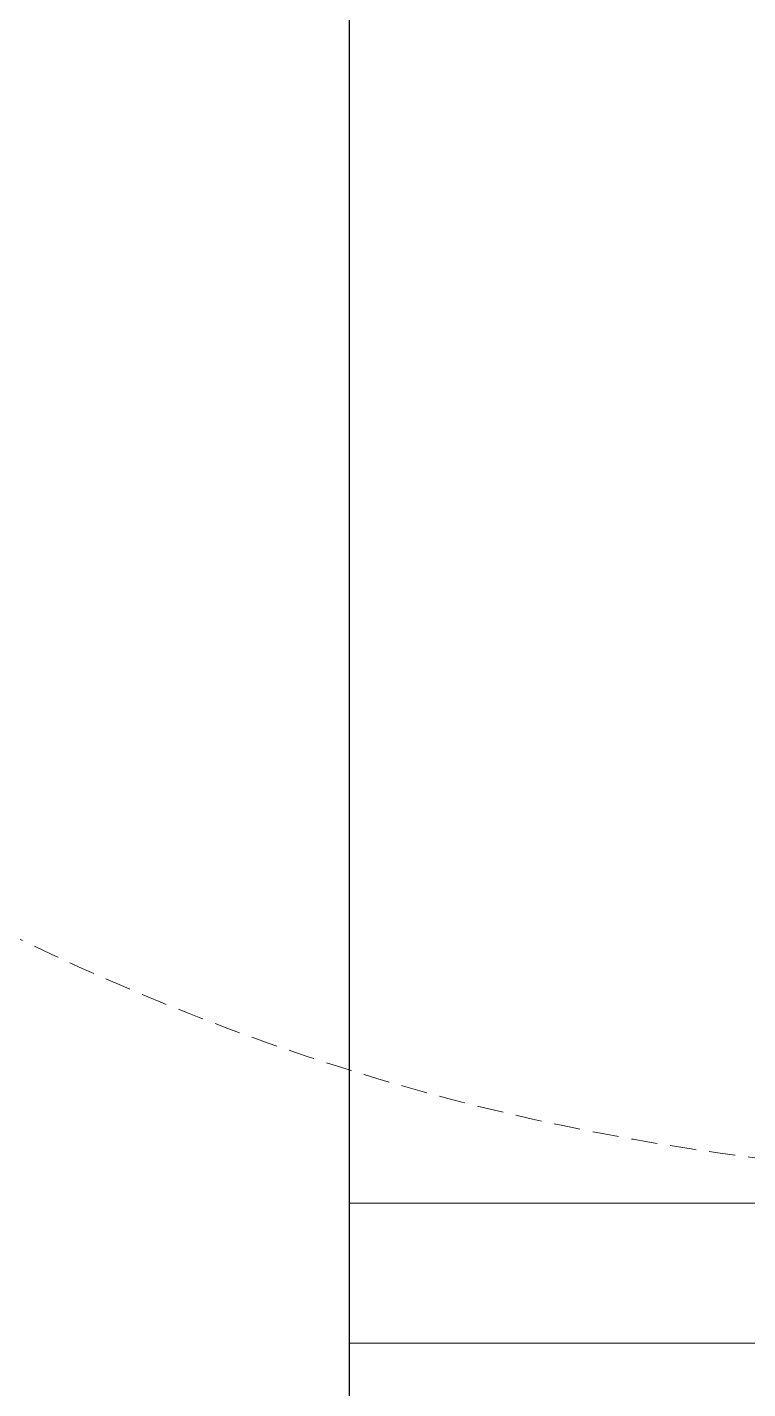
# Model space of a CAD drawing. Header units: millimetres. Extents: x 0 to 145404, y 0 to 194550.
# Drawn here: x 92360.2 to 92617.8, y 112969.8 to 113456.2 of the extents above; entities that cross this region are included whole.
import ezdxf

# ---------------------------------------------------------------- set-up
doc = ezdxf.new("R2010")
doc.units = ezdxf.units.MM
doc.linetypes.add('HIDDEN2', pattern=[0.1875, 0.125, -0.0625])
for name, color, linetype, lineweight in [('АР - детали окон', 152, 'Continuous', 0), ('АР - Наружная стена', 144, 'Continuous', 30), ('АР - Окна', 150, 'Continuous', 9), ('АР - окна - открывание', 251, 'Continuous', 5), ('АР - панель 400', 151, 'Continuous', 30)]:
    doc.layers.add(name, color=color, linetype=linetype, lineweight=lineweight)

# ---------------------------------------------------------------- blocks, each defined once
blk = doc.blocks.new('блок балконный дверной с проходом 750мм')
at = {"layer": 'АР - детали окон', "color": 251}
blk.add_lwpolyline([(-950, 80), (-900, 80), (-900, 150), (-50, 150), (-50, 80), (0, 80), (0, -250), (-950, -250)], close=True, dxfattribs=at)
at = {"layer": 'АР - окна - открывание', "color": 252, "linetype": 'HIDDEN2', "lineweight": 0, "ltscale": 75}
blk.add_arc((-50.51, 0), 839.78, 180, 270, dxfattribs=at)
blk = doc.blocks.new('*U144')
at = {"layer": 'АР - детали окон', "color": 251}
blk.add_lwpolyline([(950, 330), (0, 330), (0, 0), (50, 0), (50, -70), (900, -70), (900, 0), (950, 0), (950, 240)], close=True, dxfattribs=at)
blk = doc.blocks.new('Квартира 1С 3800 тип 4-1')
at = {"layer": 'АР - Наружная стена'}
blk.add_lwpolyline([(-7150, 4000), (-7150, 0), (-6750, 0), (-6750, 4000)], close=True, dxfattribs=at)
at = {"layer": 'АР - Окна', "rotation": 90}
blk.add_blockref('блок балконный дверной с проходом 750мм', (-7000, 3190), dxfattribs=at)
at = {"layer": 'АР - панель 400', "rotation": 270}
blk.add_blockref('*U144', (-7080, 2290), dxfattribs=at)
blk = doc.blocks.new('V_Section_2')
blk.add_blockref('Квартира 1С 3800 тип 4-1', (7150, -28300))

msp = doc.modelspace()

# ---------------------------------------------------------------- block references
at = {"xscale": -1}
msp.add_blockref('V_Section_2', (92875.46, 139046.11, 0), dxfattribs=at)

doc.saveas('drawing.dxf')
